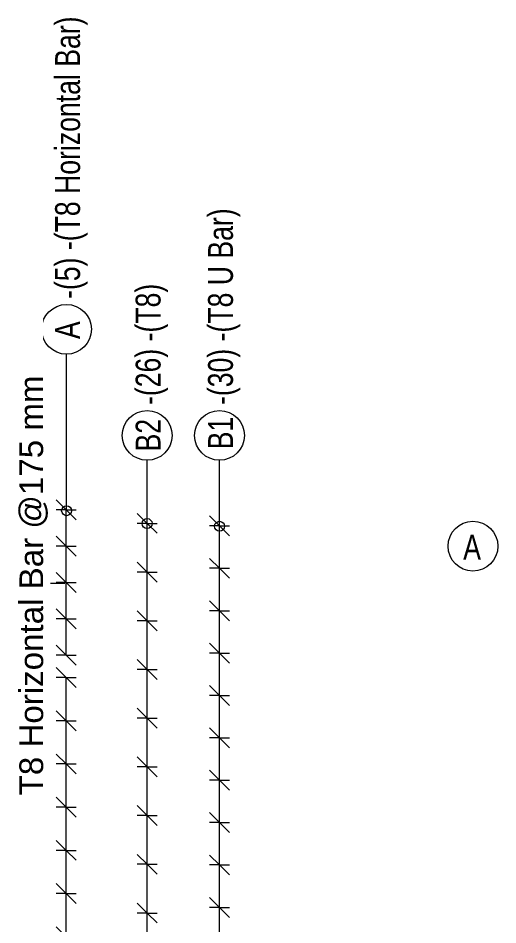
# Model space of a CAD drawing. Header units: millimetres. Extents: x 12491 to 23610, y -3081 to 6026.
# Drawn here: x 18143 to 20070, y 1986 to 5631 of the extents above; entities that cross this region are included whole.
import ezdxf

# ---------------------------------------------------------------- set-up
doc = ezdxf.new("R2010")
doc.units = ezdxf.units.MM
for name, color, linetype, lineweight in [('A-ANNO-DIMS', 211, 'Continuous', 9), ('A-ANNO-DIMS-40', 211, 'Continuous', 9), ('S-RBAR-IDEN', 171, 'Continuous', 9)]:
    doc.layers.add(name, color=color, linetype=linetype, lineweight=lineweight)
doc.styles.add('Arial_1', font='arial.ttf', dxfattribs={"height": 95.25})
doc.styles.add('Nirmala UI Semilight', font='NirmalaS.ttf', dxfattribs={"width": 0.8, "height": 100})
doc.dimstyles.new('Arrow_Filled_-_2_5_NI_UI', dxfattribs={"dimscale": 304.8, "dimtxt": 104.736395, "dimasz": 0.262467, "dimexe": 0.131234, "dimexo": 0.0625, "dimgap": 0.131234, "dimtad": 1, "dimdec": 4, "dimzin": 0, "dimdsep": 46, "dimtxsty": 'Nirmala UI Semilight', "dimblk1": 'OBLIQUE', "dimblk2": 'OBLIQUE', "dimsah": 1, "dimcen": 0.09, "dimazin": 0, "dimtfac": 1, "dimtdec": 4, "dimtix": 1, "dimtmove": 0, "dimatfit": 3, "dimfxl": 0.131234, "dimfxlon": 1, "dimtvp": 1, "dimtolj": 1, "dimtzin": 0, "dimarcsym": 2})
doc.dimstyles.new('Arrow_Filled_-_2_5_NI_UI_1', dxfattribs={"dimscale": 304.8, "dimtxt": 104.736395, "dimasz": 0.262467, "dimexe": 0.131234, "dimexo": 0.0625, "dimgap": 0.131234, "dimtad": 1, "dimdec": 4, "dimzin": 0, "dimdsep": 46, "dimtxsty": 'Arial_1', "dimblk1": 'OBLIQUE', "dimblk2": 'OBLIQUE', "dimsah": 1, "dimcen": 0.09, "dimazin": 0, "dimtfac": 1, "dimtdec": 4, "dimtix": 1, "dimtmove": 0, "dimatfit": 3, "dimfxl": 0.131234, "dimfxlon": 1, "dimtvp": 1, "dimtolj": 1, "dimtzin": 0, "dimarcsym": 2})

# ---------------------------------------------------------------- blocks, each defined once
blk = doc.blocks.new('M_Rebar Tag_rfa MARK - DOT 1 MM-794228-Elevation Front 1')
at = {"layer": 'S-RBAR-IDEN'}
blk.add_circle((18335.3, -2981), 100, dxfattribs=at)
blk = doc.blocks.new('DIMBLOCK98-Elevation Front 1')
at = {"layer": 'A-ANNO-DIMS-40'}
for p, q in [((18660.9, 2033.6), (18620.9, 2073.6)), ((18660.9, 2033.6), (18620.9, 2033.6)), ((18660.9, 1837.8), (18660.9, 2033.6)), ((18660.9, 2033.6), (18700.9, 1993.6)), ((18660.9, 2033.6), (18700.9, 2033.6)), ((18660.9, 1837.8), (18620.9, 1877.8)), ((18660.9, 1837.8), (18620.9, 1837.8)), ((18660.9, 1837.8), (18700.9, 1797.8)), ((18660.9, 1837.8), (18700.9, 1837.8))]:
    blk.add_line(p, q, dxfattribs=at)
blk = doc.blocks.new('_Oblique')
at = {"color": 0, "linetype": 'ByBlock', "lineweight": -2}
blk.add_line((-0.5, -0.5), (0.5, 0.5), dxfattribs=at)
blk = doc.blocks.new('DIMBLOCK99-Elevation Front 1')
at = {"layer": 'A-ANNO-DIMS-40'}
for p, q in [((18660.9, 2229.4), (18620.9, 2269.4)), ((18660.9, 2229.4), (18620.9, 2229.4)), ((18660.9, 2033.6), (18660.9, 2229.4)), ((18660.9, 2229.4), (18700.9, 2189.4)), ((18660.9, 2229.4), (18700.9, 2229.4)), ((18660.9, 2033.6), (18620.9, 2073.6)), ((18660.9, 2033.6), (18620.9, 2033.6)), ((18660.9, 2033.6), (18700.9, 1993.6)), ((18660.9, 2033.6), (18700.9, 2033.6))]:
    blk.add_line(p, q, dxfattribs=at)
blk = doc.blocks.new('DIMBLOCK100-Elevation Front 1')
at = {"layer": 'A-ANNO-DIMS-40'}
for p, q in [((18660.9, 2425.2), (18620.9, 2465.2)), ((18660.9, 2425.2), (18620.9, 2425.2)), ((18660.9, 2229.4), (18660.9, 2425.2)), ((18660.9, 2425.2), (18700.9, 2385.2)), ((18660.9, 2425.2), (18700.9, 2425.2)), ((18660.9, 2229.4), (18620.9, 2269.4)), ((18660.9, 2229.4), (18620.9, 2229.4)), ((18660.9, 2229.4), (18700.9, 2189.4)), ((18660.9, 2229.4), (18700.9, 2229.4))]:
    blk.add_line(p, q, dxfattribs=at)
blk = doc.blocks.new('DIMBLOCK101-Elevation Front 1')
at = {"layer": 'A-ANNO-DIMS-40'}
for p, q in [((18660.9, 2621), (18620.9, 2661)), ((18660.9, 2621), (18620.9, 2621)), ((18660.9, 2425.2), (18660.9, 2621)), ((18660.9, 2621), (18700.9, 2581)), ((18660.9, 2621), (18700.9, 2621)), ((18660.9, 2425.2), (18620.9, 2465.2)), ((18660.9, 2425.2), (18620.9, 2425.2)), ((18660.9, 2425.2), (18700.9, 2385.2)), ((18660.9, 2425.2), (18700.9, 2425.2))]:
    blk.add_line(p, q, dxfattribs=at)
blk = doc.blocks.new('DIMBLOCK102-Elevation Front 1')
at = {"layer": 'A-ANNO-DIMS-40'}
for p, q in [((18660.9, 2816.8), (18620.9, 2856.8)), ((18660.9, 2816.8), (18620.9, 2816.8)), ((18660.9, 2621), (18660.9, 2816.8)), ((18660.9, 2816.8), (18700.9, 2776.8)), ((18660.9, 2816.8), (18700.9, 2816.8)), ((18660.9, 2621), (18620.9, 2661)), ((18660.9, 2621), (18620.9, 2621)), ((18660.9, 2621), (18700.9, 2581)), ((18660.9, 2621), (18700.9, 2621))]:
    blk.add_line(p, q, dxfattribs=at)
blk = doc.blocks.new('DIMBLOCK103-Elevation Front 1')
at = {"layer": 'A-ANNO-DIMS-40'}
for p, q in [((18660.9, 3012.6), (18620.9, 3052.6)), ((18660.9, 3012.6), (18620.9, 3012.6)), ((18660.9, 2816.8), (18660.9, 3012.6)), ((18660.9, 3012.6), (18700.9, 2972.6)), ((18660.9, 3012.6), (18700.9, 3012.6)), ((18660.9, 2816.8), (18620.9, 2856.8)), ((18660.9, 2816.8), (18620.9, 2816.8)), ((18660.9, 2816.8), (18700.9, 2776.8)), ((18660.9, 2816.8), (18700.9, 2816.8))]:
    blk.add_line(p, q, dxfattribs=at)
blk = doc.blocks.new('DIMBLOCK104-Elevation Front 1')
at = {"layer": 'A-ANNO-DIMS-40'}
for p, q in [((18660.9, 3208.4), (18620.9, 3248.4)), ((18660.9, 3208.4), (18620.9, 3208.4)), ((18660.9, 3012.6), (18660.9, 3208.4)), ((18660.9, 3208.4), (18700.9, 3168.4)), ((18660.9, 3208.4), (18700.9, 3208.4)), ((18660.9, 3012.6), (18620.9, 3052.6)), ((18660.9, 3012.6), (18620.9, 3012.6)), ((18660.9, 3012.6), (18700.9, 2972.6)), ((18660.9, 3012.6), (18700.9, 3012.6))]:
    blk.add_line(p, q, dxfattribs=at)
blk = doc.blocks.new('DIMBLOCK105-Elevation Front 1')
at = {"layer": 'A-ANNO-DIMS-40'}
for p, q in [((18660.9, 3404.2), (18620.9, 3444.2)), ((18660.9, 3404.2), (18620.9, 3404.2)), ((18660.9, 3208.4), (18660.9, 3404.2)), ((18660.9, 3404.2), (18700.9, 3364.2)), ((18660.9, 3404.2), (18700.9, 3404.2)), ((18660.9, 3208.4), (18620.9, 3248.4)), ((18660.9, 3208.4), (18620.9, 3208.4)), ((18660.9, 3208.4), (18700.9, 3168.4)), ((18660.9, 3208.4), (18700.9, 3208.4))]:
    blk.add_line(p, q, dxfattribs=at)
blk = doc.blocks.new('DIMBLOCK106-Elevation Front 1')
at = {"layer": 'A-ANNO-DIMS-40'}
for p, q in [((18660.9, 3600), (18620.9, 3640)), ((18660.9, 3600), (18620.9, 3600)), ((18660.9, 3404.2), (18660.9, 3600)), ((18660.9, 3600), (18700.9, 3560)), ((18660.9, 3600), (18700.9, 3600)), ((18660.9, 3404.2), (18620.9, 3444.2)), ((18660.9, 3404.2), (18620.9, 3404.2)), ((18660.9, 3404.2), (18700.9, 3364.2)), ((18660.9, 3404.2), (18700.9, 3404.2))]:
    blk.add_line(p, q, dxfattribs=at)
blk = doc.blocks.new('DIMBLOCK107-Elevation Front 1')
at = {"layer": 'A-ANNO-DIMS-40'}
for p, q in [((18660.9, 3600), (18620.9, 3640)), ((18660.9, 3600), (18620.9, 3600)), ((18660.9, -1295), (18660.9, 3600)), ((18660.9, 3404.2), (18660.9, 3600)), ((18660.9, 3600), (18700.9, 3560)), ((18660.9, 3600), (18700.9, 3600)), ((18660.9, 3404.2), (18620.9, 3444.2)), ((18660.9, 3404.2), (18620.9, 3404.2)), ((18660.9, 3208.4), (18660.9, 3404.2)), ((18660.9, 3404.2), (18700.9, 3364.2)), ((18660.9, 3404.2), (18700.9, 3404.2)), ((18660.9, 3208.4), (18620.9, 3248.4)), ((18660.9, 3208.4), (18620.9, 3208.4)), ((18660.9, 3012.6), (18660.9, 3208.4)), ((18660.9, 3208.4), (18700.9, 3168.4)), ((18660.9, 3208.4), (18700.9, 3208.4)), ((18660.9, 3012.6), (18620.9, 3052.6)), ((18660.9, 3012.6), (18620.9, 3012.6)), ((18660.9, 2816.8), (18660.9, 3012.6)), ((18660.9, 3012.6), (18700.9, 2972.6)), ((18660.9, 3012.6), (18700.9, 3012.6)), ((18660.9, 2816.8), (18620.9, 2856.8)), ((18660.9, 2816.8), (18620.9, 2816.8)), ((18660.9, 2621), (18660.9, 2816.8)), ((18660.9, 2816.8), (18700.9, 2776.8)), ((18660.9, 2816.8), (18700.9, 2816.8)), ((18660.9, 2621), (18620.9, 2661)), ((18660.9, 2621), (18620.9, 2621)), ((18660.9, 2425.2), (18660.9, 2621)), ((18660.9, 2621), (18700.9, 2581)), ((18660.9, 2621), (18700.9, 2621)), ((18660.9, 2425.2), (18620.9, 2465.2)), ((18660.9, 2425.2), (18620.9, 2425.2)), ((18660.9, 2229.4), (18660.9, 2425.2)), ((18660.9, 2425.2), (18700.9, 2385.2)), ((18660.9, 2425.2), (18700.9, 2425.2)), ((18660.9, 2229.4), (18620.9, 2269.4)), ((18660.9, 2229.4), (18620.9, 2229.4)), ((18660.9, 2033.6), (18660.9, 2229.4)), ((18660.9, 2229.4), (18700.9, 2189.4)), ((18660.9, 2229.4), (18700.9, 2229.4)), ((18660.9, 2033.6), (18620.9, 2073.6)), ((18660.9, 2033.6), (18620.9, 2033.6)), ((18660.9, 1837.8), (18660.9, 2033.6)), ((18660.9, 2033.6), (18700.9, 1993.6)), ((18660.9, 2033.6), (18700.9, 2033.6)), ((18660.9, 1837.8), (18620.9, 1877.8)), ((18660.9, 1837.8), (18620.9, 1837.8)), ((18660.9, 1642), (18660.9, 1837.8)), ((18660.9, 1837.8), (18700.9, 1797.8)), ((18660.9, 1837.8), (18700.9, 1837.8)), ((18660.9, 1642), (18620.9, 1682)), ((18660.9, 1642), (18620.9, 1642)), ((18660.9, 1446.2), (18660.9, 1642)), ((18660.9, 1642), (18700.9, 1602)), ((18660.9, 1642), (18700.9, 1642)), ((18660.9, 1446.2), (18620.9, 1486.2)), ((18660.9, 1446.2), (18620.9, 1446.2)), ((18660.9, 1250.4), (18660.9, 1446.2)), ((18660.9, 1446.2), (18700.9, 1406.2)), ((18660.9, 1446.2), (18700.9, 1446.2)), ((18660.9, 1250.4), (18620.9, 1290.4)), ((18660.9, 1250.4), (18620.9, 1250.4)), ((18660.9, 1054.6), (18660.9, 1250.4)), ((18660.9, 1250.4), (18700.9, 1210.4)), ((18660.9, 1250.4), (18700.9, 1250.4)), ((18660.9, 1054.6), (18620.9, 1094.6)), ((18660.9, 1054.6), (18620.9, 1054.6)), ((18660.9, 858.8), (18660.9, 1054.6)), ((18660.9, 1054.6), (18700.9, 1014.6)), ((18660.9, 1054.6), (18700.9, 1054.6)), ((18660.9, 858.8), (18620.9, 898.8)), ((18660.9, 858.8), (18620.9, 858.8)), ((18660.9, 663), (18660.9, 858.8)), ((18660.9, 858.8), (18700.9, 818.8)), ((18660.9, 858.8), (18700.9, 858.8)), ((18660.9, 663), (18620.9, 703)), ((18660.9, 663), (18620.9, 663)), ((18660.9, 467.2), (18660.9, 663)), ((18660.9, 663), (18700.9, 623)), ((18660.9, 663), (18700.9, 663)), ((18660.9, 467.2), (18620.9, 507.2)), ((18660.9, 467.2), (18620.9, 467.2)), ((18660.9, 271.4), (18660.9, 467.2)), ((18660.9, 467.2), (18700.9, 427.2)), ((18660.9, 467.2), (18700.9, 467.2)), ((18660.9, 271.4), (18620.9, 311.4)), ((18660.9, 271.4), (18620.9, 271.4)), ((18660.9, 75.6), (18660.9, 271.4)), ((18660.9, 271.4), (18700.9, 231.4)), ((18660.9, 271.4), (18700.9, 271.4)), ((18660.9, 75.6), (18620.9, 115.6)), ((18660.9, 75.6), (18620.9, 75.6)), ((18660.9, -120.2), (18660.9, 75.6)), ((18660.9, 75.6), (18700.9, 35.6)), ((18660.9, 75.6), (18700.9, 75.6)), ((18660.9, -120.2), (18620.9, -80.2)), ((18660.9, -120.2), (18620.9, -120.2)), ((18660.9, -316), (18660.9, -120.2)), ((18660.9, -120.2), (18700.9, -160.2)), ((18660.9, -120.2), (18700.9, -120.2)), ((18660.9, -316), (18620.9, -276)), ((18660.9, -316), (18620.9, -316)), ((18660.9, -511.8), (18660.9, -316)), ((18660.9, -316), (18700.9, -356)), ((18660.9, -316), (18700.9, -316)), ((18660.9, -511.8), (18620.9, -471.8)), ((18660.9, -511.8), (18620.9, -511.8)), ((18660.9, -707.6), (18660.9, -511.8)), ((18660.9, -511.8), (18700.9, -551.8)), ((18660.9, -511.8), (18700.9, -511.8)), ((18660.9, -707.6), (18620.9, -667.6)), ((18660.9, -707.6), (18620.9, -707.6)), ((18660.9, -903.4), (18660.9, -707.6)), ((18660.9, -707.6), (18700.9, -747.6)), ((18660.9, -707.6), (18700.9, -707.6)), ((18660.9, -903.4), (18620.9, -863.4)), ((18660.9, -903.4), (18620.9, -903.4)), ((18660.9, -1099.2), (18660.9, -903.4)), ((18660.9, -903.4), (18700.9, -943.4)), ((18660.9, -903.4), (18700.9, -903.4)), ((18660.9, -1099.2), (18620.9, -1059.2)), ((18660.9, -1099.2), (18620.9, -1099.2)), ((18660.9, -1295), (18660.9, -1099.2)), ((18660.9, -1099.2), (18700.9, -1139.2)), ((18660.9, -1099.2), (18700.9, -1099.2)), ((18660.9, -1295), (18620.9, -1255)), ((18660.9, -1295), (18620.9, -1295)), ((18660.9, -1295), (18700.9, -1335)), ((18660.9, -1295), (18700.9, -1295))]:
    blk.add_line(p, q, dxfattribs=at)
blk = doc.blocks.new('_None')
blk = doc.blocks.new('DIMBLOCK127-Elevation Front 1')
at = {"layer": 'A-ANNO-DIMS-40'}
for p, q in [((18951.8, 2056.2), (18911.8, 2096.2)), ((18951.8, 2056.2), (18911.8, 2056.2)), ((18951.8, 1885.8), (18951.8, 2056.2)), ((18951.8, 2056.2), (18991.8, 2016.2)), ((18951.8, 2056.2), (18991.8, 2056.2)), ((18951.8, 1885.8), (18911.8, 1925.8)), ((18951.8, 1885.8), (18911.8, 1885.8)), ((18951.8, 1885.8), (18991.8, 1845.8)), ((18951.8, 1885.8), (18991.8, 1885.8))]:
    blk.add_line(p, q, dxfattribs=at)
blk = doc.blocks.new('DIMBLOCK128-Elevation Front 1')
at = {"layer": 'A-ANNO-DIMS-40'}
for p, q in [((18951.8, 2226.6), (18911.8, 2266.6)), ((18951.8, 2226.6), (18911.8, 2226.6)), ((18951.8, 2056.2), (18951.8, 2226.6)), ((18951.8, 2226.6), (18991.8, 2186.6)), ((18951.8, 2226.6), (18991.8, 2226.6)), ((18951.8, 2056.2), (18911.8, 2096.2)), ((18951.8, 2056.2), (18911.8, 2056.2)), ((18951.8, 2056.2), (18991.8, 2016.2)), ((18951.8, 2056.2), (18991.8, 2056.2))]:
    blk.add_line(p, q, dxfattribs=at)
blk = doc.blocks.new('DIMBLOCK129-Elevation Front 1')
at = {"layer": 'A-ANNO-DIMS-40'}
for p, q in [((18951.8, 2397), (18911.8, 2437)), ((18951.8, 2397), (18911.8, 2397)), ((18951.8, 2226.6), (18951.8, 2397)), ((18951.8, 2397), (18991.8, 2357)), ((18951.8, 2397), (18991.8, 2397)), ((18951.8, 2226.6), (18911.8, 2266.6)), ((18951.8, 2226.6), (18911.8, 2226.6)), ((18951.8, 2226.6), (18991.8, 2186.6)), ((18951.8, 2226.6), (18991.8, 2226.6))]:
    blk.add_line(p, q, dxfattribs=at)
blk = doc.blocks.new('DIMBLOCK130-Elevation Front 1')
at = {"layer": 'A-ANNO-DIMS-40'}
for p, q in [((18951.8, 2567.3), (18911.8, 2607.3)), ((18951.8, 2567.3), (18911.8, 2567.3)), ((18951.8, 2397), (18951.8, 2567.3)), ((18951.8, 2567.3), (18991.8, 2527.3)), ((18951.8, 2567.3), (18991.8, 2567.3)), ((18951.8, 2397), (18911.8, 2437)), ((18951.8, 2397), (18911.8, 2397)), ((18951.8, 2397), (18991.8, 2357)), ((18951.8, 2397), (18991.8, 2397))]:
    blk.add_line(p, q, dxfattribs=at)
blk = doc.blocks.new('DIMBLOCK131-Elevation Front 1')
at = {"layer": 'A-ANNO-DIMS-40'}
for p, q in [((18951.8, 2737.7), (18911.8, 2777.7)), ((18951.8, 2737.7), (18911.8, 2737.7)), ((18951.8, 2567.3), (18951.8, 2737.7)), ((18951.8, 2737.7), (18991.8, 2697.7)), ((18951.8, 2737.7), (18991.8, 2737.7)), ((18951.8, 2567.3), (18911.8, 2607.3)), ((18951.8, 2567.3), (18911.8, 2567.3)), ((18951.8, 2567.3), (18991.8, 2527.3)), ((18951.8, 2567.3), (18991.8, 2567.3))]:
    blk.add_line(p, q, dxfattribs=at)
blk = doc.blocks.new('DIMBLOCK132-Elevation Front 1')
at = {"layer": 'A-ANNO-DIMS-40'}
for p, q in [((18951.8, 2908.1), (18911.8, 2948.1)), ((18951.8, 2908.1), (18911.8, 2908.1)), ((18951.8, 2737.7), (18951.8, 2908.1)), ((18951.8, 2908.1), (18991.8, 2868.1)), ((18951.8, 2908.1), (18991.8, 2908.1)), ((18951.8, 2737.7), (18911.8, 2777.7)), ((18951.8, 2737.7), (18911.8, 2737.7)), ((18951.8, 2737.7), (18991.8, 2697.7)), ((18951.8, 2737.7), (18991.8, 2737.7))]:
    blk.add_line(p, q, dxfattribs=at)
blk = doc.blocks.new('DIMBLOCK133-Elevation Front 1')
at = {"layer": 'A-ANNO-DIMS-40'}
for p, q in [((18951.8, 3078.4), (18911.8, 3118.4)), ((18951.8, 3078.4), (18911.8, 3078.4)), ((18951.8, 2908.1), (18951.8, 3078.4)), ((18951.8, 3078.4), (18991.8, 3038.4)), ((18951.8, 3078.4), (18991.8, 3078.4)), ((18951.8, 2908.1), (18911.8, 2948.1)), ((18951.8, 2908.1), (18911.8, 2908.1)), ((18951.8, 2908.1), (18991.8, 2868.1)), ((18951.8, 2908.1), (18991.8, 2908.1))]:
    blk.add_line(p, q, dxfattribs=at)
blk = doc.blocks.new('DIMBLOCK134-Elevation Front 1')
at = {"layer": 'A-ANNO-DIMS-40'}
for p, q in [((18951.8, 3248.8), (18911.8, 3288.8)), ((18951.8, 3248.8), (18911.8, 3248.8)), ((18951.8, 3078.4), (18951.8, 3248.8)), ((18951.8, 3248.8), (18991.8, 3208.8)), ((18951.8, 3248.8), (18991.8, 3248.8)), ((18951.8, 3078.4), (18911.8, 3118.4)), ((18951.8, 3078.4), (18911.8, 3078.4)), ((18951.8, 3078.4), (18991.8, 3038.4)), ((18951.8, 3078.4), (18991.8, 3078.4))]:
    blk.add_line(p, q, dxfattribs=at)
blk = doc.blocks.new('DIMBLOCK135-Elevation Front 1')
at = {"layer": 'A-ANNO-DIMS-40'}
for p, q in [((18951.8, 3419.2), (18911.8, 3459.2)), ((18951.8, 3419.2), (18911.8, 3419.2)), ((18951.8, 3248.8), (18951.8, 3419.2)), ((18951.8, 3419.2), (18991.8, 3379.2)), ((18951.8, 3419.2), (18991.8, 3419.2)), ((18951.8, 3248.8), (18911.8, 3288.8)), ((18951.8, 3248.8), (18911.8, 3248.8)), ((18951.8, 3248.8), (18991.8, 3208.8)), ((18951.8, 3248.8), (18991.8, 3248.8))]:
    blk.add_line(p, q, dxfattribs=at)
blk = doc.blocks.new('DIMBLOCK136-Elevation Front 1')
at = {"layer": 'A-ANNO-DIMS-40'}
for p, q in [((18951.8, 3589.6), (18911.8, 3629.6)), ((18951.8, 3589.6), (18911.8, 3589.6)), ((18951.8, 3419.2), (18951.8, 3589.6)), ((18951.8, 3589.6), (18991.8, 3549.6)), ((18951.8, 3589.6), (18991.8, 3589.6)), ((18951.8, 3419.2), (18911.8, 3459.2)), ((18951.8, 3419.2), (18911.8, 3419.2)), ((18951.8, 3419.2), (18991.8, 3379.2)), ((18951.8, 3419.2), (18991.8, 3419.2))]:
    blk.add_line(p, q, dxfattribs=at)
blk = doc.blocks.new('DIMBLOCK137-Elevation Front 1')
at = {"layer": 'A-ANNO-DIMS-40'}
for p, q in [((18951.8, 3589.6), (18911.8, 3629.6)), ((18951.8, 3589.6), (18911.8, 3589.6)), ((18951.8, -1351.2), (18951.8, 3589.6)), ((18951.8, 3419.2), (18951.8, 3589.6)), ((18951.8, 3589.6), (18991.8, 3549.6)), ((18951.8, 3589.6), (18991.8, 3589.6)), ((18951.8, 3419.2), (18911.8, 3459.2)), ((18951.8, 3419.2), (18911.8, 3419.2)), ((18951.8, 3248.8), (18951.8, 3419.2)), ((18951.8, 3419.2), (18991.8, 3379.2)), ((18951.8, 3419.2), (18991.8, 3419.2)), ((18951.8, 3248.8), (18911.8, 3288.8)), ((18951.8, 3248.8), (18911.8, 3248.8)), ((18951.8, 3078.4), (18951.8, 3248.8)), ((18951.8, 3248.8), (18991.8, 3208.8)), ((18951.8, 3248.8), (18991.8, 3248.8)), ((18951.8, 3078.4), (18911.8, 3118.4)), ((18951.8, 3078.4), (18911.8, 3078.4)), ((18951.8, 2908.1), (18951.8, 3078.4)), ((18951.8, 3078.4), (18991.8, 3038.4)), ((18951.8, 3078.4), (18991.8, 3078.4)), ((18951.8, 2908.1), (18911.8, 2948.1)), ((18951.8, 2908.1), (18911.8, 2908.1)), ((18951.8, 2737.7), (18951.8, 2908.1)), ((18951.8, 2908.1), (18991.8, 2868.1)), ((18951.8, 2908.1), (18991.8, 2908.1)), ((18951.8, 2737.7), (18911.8, 2777.7)), ((18951.8, 2737.7), (18911.8, 2737.7)), ((18951.8, 2567.3), (18951.8, 2737.7)), ((18951.8, 2737.7), (18991.8, 2697.7)), ((18951.8, 2737.7), (18991.8, 2737.7)), ((18951.8, 2567.3), (18911.8, 2607.3)), ((18951.8, 2567.3), (18911.8, 2567.3)), ((18951.8, 2397), (18951.8, 2567.3)), ((18951.8, 2567.3), (18991.8, 2527.3)), ((18951.8, 2567.3), (18991.8, 2567.3)), ((18951.8, 2397), (18911.8, 2437)), ((18951.8, 2397), (18911.8, 2397)), ((18951.8, 2226.6), (18951.8, 2397)), ((18951.8, 2397), (18991.8, 2357)), ((18951.8, 2397), (18991.8, 2397)), ((18951.8, 2226.6), (18911.8, 2266.6)), ((18951.8, 2226.6), (18911.8, 2226.6)), ((18951.8, 2056.2), (18951.8, 2226.6)), ((18951.8, 2226.6), (18991.8, 2186.6)), ((18951.8, 2226.6), (18991.8, 2226.6)), ((18951.8, 2056.2), (18911.8, 2096.2)), ((18951.8, 2056.2), (18911.8, 2056.2)), ((18951.8, 1885.8), (18951.8, 2056.2)), ((18951.8, 2056.2), (18991.8, 2016.2)), ((18951.8, 2056.2), (18991.8, 2056.2)), ((18951.8, 1885.8), (18911.8, 1925.8)), ((18951.8, 1885.8), (18911.8, 1885.8)), ((18951.8, 1715.5), (18951.8, 1885.8)), ((18951.8, 1885.8), (18991.8, 1845.8)), ((18951.8, 1885.8), (18991.8, 1885.8)), ((18951.8, 1715.5), (18911.8, 1755.5)), ((18951.8, 1715.5), (18911.8, 1715.5)), ((18951.8, 1545.1), (18951.8, 1715.5)), ((18951.8, 1715.5), (18991.8, 1675.5)), ((18951.8, 1715.5), (18991.8, 1715.5)), ((18951.8, 1545.1), (18911.8, 1585.1)), ((18951.8, 1545.1), (18911.8, 1545.1)), ((18951.8, 1374.7), (18951.8, 1545.1)), ((18951.8, 1545.1), (18991.8, 1505.1)), ((18951.8, 1545.1), (18991.8, 1545.1)), ((18951.8, 1374.7), (18911.8, 1414.7)), ((18951.8, 1374.7), (18911.8, 1374.7)), ((18951.8, 1204.4), (18951.8, 1374.7)), ((18951.8, 1374.7), (18991.8, 1334.7)), ((18951.8, 1374.7), (18991.8, 1374.7)), ((18951.8, 1204.4), (18911.8, 1244.4)), ((18951.8, 1204.4), (18911.8, 1204.4)), ((18951.8, 1034), (18951.8, 1204.4)), ((18951.8, 1204.4), (18991.8, 1164.4)), ((18951.8, 1204.4), (18991.8, 1204.4)), ((18951.8, 1034), (18911.8, 1074)), ((18951.8, 1034), (18911.8, 1034)), ((18951.8, 863.6), (18951.8, 1034)), ((18951.8, 1034), (18991.8, 994)), ((18951.8, 1034), (18991.8, 1034)), ((18951.8, 863.6), (18911.8, 903.6)), ((18951.8, 863.6), (18911.8, 863.6)), ((18951.8, 693.2), (18951.8, 863.6)), ((18951.8, 863.6), (18991.8, 823.6)), ((18951.8, 863.6), (18991.8, 863.6)), ((18951.8, 693.2), (18911.8, 733.2)), ((18951.8, 693.2), (18911.8, 693.2)), ((18951.8, 522.9), (18951.8, 693.2)), ((18951.8, 693.2), (18991.8, 653.2)), ((18951.8, 693.2), (18991.8, 693.2)), ((18951.8, 522.9), (18911.8, 562.9)), ((18951.8, 522.9), (18911.8, 522.9)), ((18951.8, 352.5), (18951.8, 522.9)), ((18951.8, 522.9), (18991.8, 482.9)), ((18951.8, 522.9), (18991.8, 522.9)), ((18951.8, 352.5), (18911.8, 392.5)), ((18951.8, 352.5), (18911.8, 352.5)), ((18951.8, 182.1), (18951.8, 352.5)), ((18951.8, 352.5), (18991.8, 312.5)), ((18951.8, 352.5), (18991.8, 352.5)), ((18951.8, 182.1), (18911.8, 222.1)), ((18951.8, 182.1), (18911.8, 182.1)), ((18951.8, 11.8), (18951.8, 182.1)), ((18951.8, 182.1), (18991.8, 142.1)), ((18951.8, 182.1), (18991.8, 182.1)), ((18951.8, 11.8), (18911.8, 51.8)), ((18951.8, 11.8), (18911.8, 11.8)), ((18951.8, -158.6), (18951.8, 11.8)), ((18951.8, 11.8), (18991.8, -28.2)), ((18951.8, 11.8), (18991.8, 11.8)), ((18951.8, -158.6), (18911.8, -118.6)), ((18951.8, -158.6), (18911.8, -158.6)), ((18951.8, -329), (18951.8, -158.6)), ((18951.8, -158.6), (18991.8, -198.6)), ((18951.8, -158.6), (18991.8, -158.6)), ((18951.8, -329), (18911.8, -289)), ((18951.8, -329), (18911.8, -329)), ((18951.8, -499.4), (18951.8, -329)), ((18951.8, -329), (18991.8, -369)), ((18951.8, -329), (18991.8, -329)), ((18951.8, -499.4), (18911.8, -459.4)), ((18951.8, -499.4), (18911.8, -499.4)), ((18951.8, -669.7), (18951.8, -499.4)), ((18951.8, -499.4), (18991.8, -539.4)), ((18951.8, -499.4), (18991.8, -499.4)), ((18951.8, -669.7), (18911.8, -629.7)), ((18951.8, -669.7), (18911.8, -669.7)), ((18951.8, -840.1), (18951.8, -669.7)), ((18951.8, -669.7), (18991.8, -709.7)), ((18951.8, -669.7), (18991.8, -669.7)), ((18951.8, -840.1), (18911.8, -800.1)), ((18951.8, -840.1), (18911.8, -840.1)), ((18951.8, -1010.5), (18951.8, -840.1)), ((18951.8, -840.1), (18991.8, -880.1)), ((18951.8, -840.1), (18991.8, -840.1)), ((18951.8, -1010.5), (18911.8, -970.5)), ((18951.8, -1010.5), (18911.8, -1010.5)), ((18951.8, -1180.8), (18951.8, -1010.5)), ((18951.8, -1010.5), (18991.8, -1050.5)), ((18951.8, -1010.5), (18991.8, -1010.5)), ((18951.8, -1180.8), (18911.8, -1140.8)), ((18951.8, -1180.8), (18911.8, -1180.8)), ((18951.8, -1351.2), (18951.8, -1180.8)), ((18951.8, -1180.8), (18991.8, -1220.8)), ((18951.8, -1180.8), (18991.8, -1180.8)), ((18951.8, -1351.2), (18911.8, -1311.2)), ((18951.8, -1351.2), (18911.8, -1351.2)), ((18951.8, -1351.2), (18991.8, -1391.2)), ((18951.8, -1351.2), (18991.8, -1351.2))]:
    blk.add_line(p, q, dxfattribs=at)
blk = doc.blocks.new('DIMBLOCK187-Elevation Front 1')
at = {"layer": 'A-ANNO-DIMS-40'}
for p, q in [((18336.3, 2111.9), (18296.3, 2151.9)), ((18336.3, 2111.9), (18296.3, 2111.9)), ((18336.3, 1938.2), (18336.3, 2111.9)), ((18336.3, 2111.9), (18376.3, 2071.9)), ((18336.3, 2111.9), (18376.3, 2111.9)), ((18336.3, 1938.2), (18296.3, 1978.2)), ((18336.3, 1938.2), (18296.3, 1938.2)), ((18336.3, 1938.2), (18376.3, 1898.2)), ((18336.3, 1938.2), (18376.3, 1938.2))]:
    blk.add_line(p, q, dxfattribs=at)
blk = doc.blocks.new('DIMBLOCK188-Elevation Front 1')
at = {"layer": 'A-ANNO-DIMS-40'}
for p, q in [((18336.3, 2285.5), (18296.3, 2325.5)), ((18336.3, 2285.5), (18296.3, 2285.5)), ((18336.3, 2111.9), (18336.3, 2285.5)), ((18336.3, 2285.5), (18376.3, 2245.5)), ((18336.3, 2285.5), (18376.3, 2285.5)), ((18336.3, 2111.9), (18296.3, 2151.9)), ((18336.3, 2111.9), (18296.3, 2111.9)), ((18336.3, 2111.9), (18376.3, 2071.9)), ((18336.3, 2111.9), (18376.3, 2111.9))]:
    blk.add_line(p, q, dxfattribs=at)
blk = doc.blocks.new('DIMBLOCK189-Elevation Front 1')
at = {"layer": 'A-ANNO-DIMS-40'}
for p, q in [((18336.3, 2459.2), (18296.3, 2499.2)), ((18336.3, 2459.2), (18296.3, 2459.2)), ((18336.3, 2285.5), (18336.3, 2459.2)), ((18336.3, 2459.2), (18376.3, 2419.2)), ((18336.3, 2459.2), (18376.3, 2459.2)), ((18336.3, 2285.5), (18296.3, 2325.5)), ((18336.3, 2285.5), (18296.3, 2285.5)), ((18336.3, 2285.5), (18376.3, 2245.5)), ((18336.3, 2285.5), (18376.3, 2285.5))]:
    blk.add_line(p, q, dxfattribs=at)
blk = doc.blocks.new('DIMBLOCK190-Elevation Front 1')
at = {"layer": 'A-ANNO-DIMS-40'}
for p, q in [((18336.3, 2632.8), (18296.3, 2672.8)), ((18336.3, 2632.8), (18296.3, 2632.8)), ((18336.3, 2459.2), (18336.3, 2632.8)), ((18336.3, 2632.8), (18376.3, 2592.8)), ((18336.3, 2632.8), (18376.3, 2632.8)), ((18336.3, 2459.2), (18296.3, 2499.2)), ((18336.3, 2459.2), (18296.3, 2459.2)), ((18336.3, 2459.2), (18376.3, 2419.2)), ((18336.3, 2459.2), (18376.3, 2459.2))]:
    blk.add_line(p, q, dxfattribs=at)
blk = doc.blocks.new('DIMBLOCK191-Elevation Front 1')
at = {"layer": 'A-ANNO-DIMS-40'}
for p, q in [((18336.3, 2806.5), (18296.3, 2846.5)), ((18336.3, 2806.5), (18296.3, 2806.5)), ((18336.3, 2632.8), (18336.3, 2806.5)), ((18336.3, 2806.5), (18376.3, 2766.5)), ((18336.3, 2806.5), (18376.3, 2806.5)), ((18336.3, 2632.8), (18296.3, 2672.8)), ((18336.3, 2632.8), (18296.3, 2632.8)), ((18336.3, 2632.8), (18376.3, 2592.8)), ((18336.3, 2632.8), (18376.3, 2632.8))]:
    blk.add_line(p, q, dxfattribs=at)
blk = doc.blocks.new('DIMBLOCK192-Elevation Front 1')
at = {"layer": 'A-ANNO-DIMS-40'}
for p, q in [((18336.3, 2980.1), (18296.3, 3020.1)), ((18336.3, 2980.1), (18296.3, 2980.1)), ((18336.3, 2806.5), (18336.3, 2980.1)), ((18336.3, 2980.1), (18376.3, 2940.1)), ((18336.3, 2980.1), (18376.3, 2980.1)), ((18336.3, 2806.5), (18296.3, 2846.5)), ((18336.3, 2806.5), (18296.3, 2806.5)), ((18336.3, 2806.5), (18376.3, 2766.5)), ((18336.3, 2806.5), (18376.3, 2806.5))]:
    blk.add_line(p, q, dxfattribs=at)
blk = doc.blocks.new('DIMBLOCK193-Elevation Front 1')
at = {"layer": 'A-ANNO-DIMS-40'}
for p, q in [((18336.3, 2980.1), (18296.3, 3020.1)), ((18336.3, 2980.1), (18296.3, 2980.1)), ((18336.3, -1361), (18336.3, 2980.1)), ((18336.3, 2806.5), (18336.3, 2980.1)), ((18336.3, 2980.1), (18376.3, 2940.1)), ((18336.3, 2980.1), (18376.3, 2980.1)), ((18336.3, 2806.5), (18296.3, 2846.5)), ((18336.3, 2806.5), (18296.3, 2806.5)), ((18336.3, 2632.8), (18336.3, 2806.5)), ((18336.3, 2806.5), (18376.3, 2766.5)), ((18336.3, 2806.5), (18376.3, 2806.5)), ((18336.3, 2632.8), (18296.3, 2672.8)), ((18336.3, 2632.8), (18296.3, 2632.8)), ((18336.3, 2459.2), (18336.3, 2632.8)), ((18336.3, 2632.8), (18376.3, 2592.8)), ((18336.3, 2632.8), (18376.3, 2632.8)), ((18336.3, 2459.2), (18296.3, 2499.2)), ((18336.3, 2459.2), (18296.3, 2459.2)), ((18336.3, 2285.5), (18336.3, 2459.2)), ((18336.3, 2459.2), (18376.3, 2419.2)), ((18336.3, 2459.2), (18376.3, 2459.2)), ((18336.3, 2285.5), (18296.3, 2325.5)), ((18336.3, 2285.5), (18296.3, 2285.5)), ((18336.3, 2111.9), (18336.3, 2285.5)), ((18336.3, 2285.5), (18376.3, 2245.5)), ((18336.3, 2285.5), (18376.3, 2285.5)), ((18336.3, 2111.9), (18296.3, 2151.9)), ((18336.3, 2111.9), (18296.3, 2111.9)), ((18336.3, 1938.2), (18336.3, 2111.9)), ((18336.3, 2111.9), (18376.3, 2071.9)), ((18336.3, 2111.9), (18376.3, 2111.9)), ((18336.3, 1938.2), (18296.3, 1978.2)), ((18336.3, 1938.2), (18296.3, 1938.2)), ((18336.3, 1764.6), (18336.3, 1938.2)), ((18336.3, 1938.2), (18376.3, 1898.2)), ((18336.3, 1938.2), (18376.3, 1938.2)), ((18336.3, 1764.6), (18296.3, 1804.6)), ((18336.3, 1764.6), (18296.3, 1764.6)), ((18336.3, 1591), (18336.3, 1764.6)), ((18336.3, 1764.6), (18376.3, 1724.6)), ((18336.3, 1764.6), (18376.3, 1764.6)), ((18336.3, 1591), (18296.3, 1631)), ((18336.3, 1591), (18296.3, 1591)), ((18336.3, 1417.3), (18336.3, 1591)), ((18336.3, 1591), (18376.3, 1551)), ((18336.3, 1591), (18376.3, 1591)), ((18336.3, 1417.3), (18296.3, 1457.3)), ((18336.3, 1417.3), (18296.3, 1417.3)), ((18336.3, 1243.7), (18336.3, 1417.3)), ((18336.3, 1417.3), (18376.3, 1377.3)), ((18336.3, 1417.3), (18376.3, 1417.3)), ((18336.3, 1243.7), (18296.3, 1283.7)), ((18336.3, 1243.7), (18296.3, 1243.7)), ((18336.3, 1070), (18336.3, 1243.7)), ((18336.3, 1243.7), (18376.3, 1203.7)), ((18336.3, 1243.7), (18376.3, 1243.7)), ((18336.3, 1070), (18296.3, 1110)), ((18336.3, 1070), (18296.3, 1070)), ((18336.3, 896.4), (18336.3, 1070)), ((18336.3, 1070), (18376.3, 1030)), ((18336.3, 1070), (18376.3, 1070)), ((18336.3, 896.4), (18296.3, 936.4)), ((18336.3, 896.4), (18296.3, 896.4)), ((18336.3, 722.7), (18336.3, 896.4)), ((18336.3, 896.4), (18376.3, 856.4)), ((18336.3, 896.4), (18376.3, 896.4)), ((18336.3, 722.7), (18296.3, 762.7)), ((18336.3, 722.7), (18296.3, 722.7)), ((18336.3, 549.1), (18336.3, 722.7)), ((18336.3, 722.7), (18376.3, 682.7)), ((18336.3, 722.7), (18376.3, 722.7)), ((18336.3, 549.1), (18296.3, 589.1)), ((18336.3, 549.1), (18296.3, 549.1)), ((18336.3, 375.4), (18336.3, 549.1)), ((18336.3, 549.1), (18376.3, 509.1)), ((18336.3, 549.1), (18376.3, 549.1)), ((18336.3, 375.4), (18296.3, 415.4)), ((18336.3, 375.4), (18296.3, 375.4)), ((18336.3, 201.8), (18336.3, 375.4)), ((18336.3, 375.4), (18376.3, 335.4)), ((18336.3, 375.4), (18376.3, 375.4)), ((18336.3, 201.8), (18296.3, 241.8)), ((18336.3, 201.8), (18296.3, 201.8)), ((18336.3, 28.2), (18336.3, 201.8)), ((18336.3, 201.8), (18376.3, 161.8)), ((18336.3, 201.8), (18376.3, 201.8)), ((18336.3, 28.2), (18296.3, 68.2)), ((18336.3, 28.2), (18296.3, 28.2)), ((18336.3, -145.5), (18336.3, 28.2)), ((18336.3, 28.2), (18376.3, -11.8)), ((18336.3, 28.2), (18376.3, 28.2)), ((18336.3, -145.5), (18296.3, -105.5)), ((18336.3, -145.5), (18296.3, -145.5)), ((18336.3, -319.1), (18336.3, -145.5)), ((18336.3, -145.5), (18376.3, -185.5)), ((18336.3, -145.5), (18376.3, -145.5)), ((18336.3, -319.1), (18296.3, -279.1)), ((18336.3, -319.1), (18296.3, -319.1)), ((18336.3, -492.8), (18336.3, -319.1)), ((18336.3, -319.1), (18376.3, -359.1)), ((18336.3, -319.1), (18376.3, -319.1)), ((18336.3, -492.8), (18296.3, -452.8)), ((18336.3, -492.8), (18296.3, -492.8)), ((18336.3, -666.4), (18336.3, -492.8)), ((18336.3, -492.8), (18376.3, -532.8)), ((18336.3, -492.8), (18376.3, -492.8)), ((18336.3, -666.4), (18296.3, -626.4)), ((18336.3, -666.4), (18296.3, -666.4)), ((18336.3, -840.1), (18336.3, -666.4)), ((18336.3, -666.4), (18376.3, -706.4)), ((18336.3, -666.4), (18376.3, -666.4)), ((18336.3, -840.1), (18296.3, -800.1)), ((18336.3, -840.1), (18296.3, -840.1)), ((18336.3, -1013.7), (18336.3, -840.1)), ((18336.3, -840.1), (18376.3, -880.1)), ((18336.3, -840.1), (18376.3, -840.1)), ((18336.3, -1013.7), (18296.3, -973.7)), ((18336.3, -1013.7), (18296.3, -1013.7)), ((18336.3, -1187.4), (18336.3, -1013.7)), ((18336.3, -1013.7), (18376.3, -1053.7)), ((18336.3, -1013.7), (18376.3, -1013.7)), ((18336.3, -1187.4), (18296.3, -1147.4)), ((18336.3, -1187.4), (18296.3, -1187.4)), ((18336.3, -1361), (18336.3, -1187.4)), ((18336.3, -1187.4), (18376.3, -1227.4)), ((18336.3, -1187.4), (18376.3, -1187.4)), ((18336.3, -1361), (18296.3, -1321)), ((18336.3, -1361), (18296.3, -1361)), ((18336.3, -1361), (18376.3, -1401)), ((18336.3, -1361), (18376.3, -1361))]:
    blk.add_line(p, q, dxfattribs=at)
blk = doc.blocks.new('DIMBLOCK194-Elevation Front 1')
at = {"layer": 'A-ANNO-DIMS-40'}
for p, q in [((18336.1, 3216), (18296.1, 3256)), ((18336.1, 3216), (18296.1, 3216)), ((18336.1, 3069.9), (18336.1, 3216)), ((18336.1, 3216), (18376.1, 3176)), ((18336.1, 3216), (18376.1, 3216)), ((18336.1, 3069.9), (18296.1, 3109.9)), ((18336.1, 3069.9), (18296.1, 3069.9)), ((18336.1, 3069.9), (18376.1, 3029.9)), ((18336.1, 3069.9), (18376.1, 3069.9))]:
    blk.add_line(p, q, dxfattribs=at)
blk = doc.blocks.new('DIMBLOCK195-Elevation Front 1')
at = {"layer": 'A-ANNO-DIMS-40'}
for p, q in [((18336.1, 3362.1), (18296.1, 3402.1)), ((18336.1, 3362.1), (18296.1, 3362.1)), ((18336.1, 3216), (18336.1, 3362.1)), ((18336.1, 3362.1), (18376.1, 3322.1)), ((18336.1, 3362.1), (18376.1, 3362.1)), ((18336.1, 3216), (18296.1, 3256)), ((18336.1, 3216), (18296.1, 3216)), ((18336.1, 3216), (18376.1, 3176)), ((18336.1, 3216), (18376.1, 3216))]:
    blk.add_line(p, q, dxfattribs=at)
blk = doc.blocks.new('DIMBLOCK196-Elevation Front 1')
at = {"layer": 'A-ANNO-DIMS-40'}
for p, q in [((18336.1, 3508.2), (18296.1, 3548.2)), ((18336.1, 3508.2), (18296.1, 3508.2)), ((18336.1, 3362.1), (18336.1, 3508.2)), ((18336.1, 3508.2), (18376.1, 3468.2)), ((18336.1, 3508.2), (18376.1, 3508.2)), ((18336.1, 3362.1), (18296.1, 3402.1)), ((18336.1, 3362.1), (18296.1, 3362.1)), ((18336.1, 3362.1), (18376.1, 3322.1)), ((18336.1, 3362.1), (18376.1, 3362.1))]:
    blk.add_line(p, q, dxfattribs=at)
blk = doc.blocks.new('DIMBLOCK197-Elevation Front 1')
at = {"layer": 'A-ANNO-DIMS-40'}
for p, q in [((18336.1, 3654.3), (18296.1, 3694.3)), ((18336.1, 3654.3), (18296.1, 3654.3)), ((18336.1, 3508.2), (18336.1, 3654.3)), ((18336.1, 3654.3), (18376.1, 3614.3)), ((18336.1, 3654.3), (18376.1, 3654.3)), ((18336.1, 3508.2), (18296.1, 3548.2)), ((18336.1, 3508.2), (18296.1, 3508.2)), ((18336.1, 3508.2), (18376.1, 3468.2)), ((18336.1, 3508.2), (18376.1, 3508.2))]:
    blk.add_line(p, q, dxfattribs=at)
blk = doc.blocks.new('DIMBLOCK198-Elevation Front 1')
at = {"layer": 'A-ANNO-DIMS-40'}
for p, q in [((18336.1, 3654.3), (18296.1, 3694.3)), ((18336.1, 3654.3), (18296.1, 3654.3)), ((18336.1, 3069.9), (18336.1, 3654.3)), ((18336.1, 3508.2), (18336.1, 3654.3)), ((18336.1, 3654.3), (18376.1, 3614.3)), ((18336.1, 3654.3), (18376.1, 3654.3)), ((18336.1, 3508.2), (18296.1, 3548.2)), ((18336.1, 3508.2), (18296.1, 3508.2)), ((18336.1, 3362.1), (18336.1, 3508.2)), ((18336.1, 3508.2), (18376.1, 3468.2)), ((18336.1, 3508.2), (18376.1, 3508.2)), ((18336.1, 3362.1), (18296.1, 3402.1)), ((18336.1, 3362.1), (18296.1, 3362.1)), ((18336.1, 3216), (18336.1, 3362.1)), ((18336.1, 3362.1), (18376.1, 3322.1)), ((18336.1, 3362.1), (18376.1, 3362.1)), ((18336.1, 3216), (18296.1, 3256)), ((18336.1, 3216), (18296.1, 3216)), ((18336.1, 3069.9), (18336.1, 3216)), ((18336.1, 3216), (18376.1, 3176)), ((18336.1, 3216), (18376.1, 3216)), ((18336.1, 3069.9), (18296.1, 3109.9)), ((18336.1, 3069.9), (18296.1, 3069.9)), ((18336.1, 3069.9), (18376.1, 3029.9)), ((18336.1, 3069.9), (18376.1, 3069.9))]:
    blk.add_line(p, q, dxfattribs=at)
blk = doc.blocks.new('M_Rebar Tag_rfa MARK - ARROW-794226-Elevation Right 1')
at = {"layer": 'S-RBAR-IDEN'}
blk.add_circle((11432, 3508.2), 100, dxfattribs=at)

msp = doc.modelspace()

# ---------------------------------------------------------------- linework, layer by layer
at = {"layer": 'S-RBAR-IDEN'}
for p, q in [((18337.69899, 3650.85549), (18337.69899, 4280.09597)), ((18661.07991, 3599.23067), (18661.07991, 3853.64124)), ((18951.8694, 3588.35485), (18951.8694, 3853.64124)), ((18330.77713, 3358.51369), (18272.70535, 3358.51369))]:
    msp.add_line(p, q, dxfattribs=at)
for centre in [(18337.69899, 3650.85549), (18661.07991, 3599.23067), (18951.8694, 3588.35485)]:
    msp.add_circle(centre, 20, dxfattribs=at)

# ---------------------------------------------------------------- block references
for name, p in [('M_Rebar Tag_rfa MARK - DOT 1 MM-794228-Elevation Front 1', (2.41937, 7361.07211)), ('M_Rebar Tag_rfa MARK - DOT 1 MM-794228-Elevation Front 1', (325.80029, 6934.61738)), ('M_Rebar Tag_rfa MARK - DOT 1 MM-794228-Elevation Front 1', (616.58978, 6934.61738)), ('M_Rebar Tag_rfa MARK - ARROW-794226-Elevation Right 1', (8537.6224, 0))]:
    msp.add_blockref(name, p, dxfattribs=at)

# ---------------------------------------------------------------- texts
at = {"layer": 'S-RBAR-IDEN', "char_height": 100, "attachment_point": 1, "rotation": 90, "style": 'Nirmala UI Semilight'}
for s, insert, width in [('-(5) -(T8 Horizontal Bar)', (18291.61709, 4502.30732), 1387.8814), ('-(30) -(T8 U Bar)', (18905.7875, 4075.85259), 944.0672), ('-(26) -(T8)', (18614.99801, 4075.85259), 584.9112), ('A', (18291.61709, 4340.92681), 87.2236), ('B2', (18614.99801, 3889.19207), 148.7932), ('B1', (18905.7875, 3897.67207), 128.27)]:
    msp.add_mtext(s, dxfattribs=dict(at, insert=insert, width=width))
at = {"layer": 'S-RBAR-IDEN', "insert": (19930.45999, 3554.31995), "char_height": 100, "width": 87.2236, "attachment_point": 1, "style": 'Nirmala UI Semilight'}
msp.add_mtext('A', dxfattribs=at)

# ---------------------------------------------------------------- dimensions: what is measured, and where the dimension line sits
at = {"layer": 'A-ANNO-DIMS'}
for base, p1, p2, text, dimstyle, override, picture, middle in [((18336.12994, 3654.25817), (18296.12994, 3069.94035), (18296.12994, 3654.25817), '584', 'Arrow_Filled_-_2_5_NI_UI_1', {"dimpost": '<>', "dimblk1": 'None', "dimblk2": 'None', "dimsah": 1, "dimfxl": 584.317812}, 'DIMBLOCK198-Elevation Front 1', (18247.49786, 3362.09926)), ((18336.12994, 3654.25817), (18296.12994, 3508.17871), (18296.12994, 3654.25817), ' ', 'Arrow_Filled_-_2_5_NI_UI_1', {"dimpost": '<>', "dimfxl": 146.079453}, 'DIMBLOCK197-Elevation Front 1', (18336.12994, 3581.21844)), ((18660.91734, 3600), (18620.91734, -1295), (18620.91734, 3600), '4895', 'Arrow_Filled_-_2_5_NI_UI', {"dimpost": '<>', "dimblk1": 'None', "dimblk2": 'None', "dimsah": 1, "dimfxl": 4895}, 'DIMBLOCK107-Elevation Front 1', (18569.20883, 1152.5)), ((18660.91734, 3600), (18620.91734, 3404.2), (18620.91734, 3600), ' ', 'Arrow_Filled_-_2_5_NI_UI', {"dimpost": '<>', "dimfxl": 195.8}, 'DIMBLOCK106-Elevation Front 1', (18660.91734, 3502.1)), ((18951.82723, 3589.56173), (18911.82723, -1351.21829), (18911.82723, 3589.56173), '4941', 'Arrow_Filled_-_2_5_NI_UI', {"dimpost": '<>', "dimblk1": 'None', "dimblk2": 'None', "dimsah": 1, "dimfxl": 4940.780015}, 'DIMBLOCK137-Elevation Front 1', (18859.83979, 1119.17172)), ((18951.82723, 3589.56173), (18911.82723, 3419.19), (18911.82723, 3589.56173), ' ', 'Arrow_Filled_-_2_5_NI_UI', {"dimpost": '<>', "dimfxl": 170.371725}, 'DIMBLOCK136-Elevation Front 1', (18951.82723, 3504.37586)), ((18336.12994, 3508.17871), (18296.12994, 3362.09926), (18296.12994, 3508.17871), ' ', 'Arrow_Filled_-_2_5_NI_UI_1', {"dimpost": '<>', "dimfxl": 146.079453}, 'DIMBLOCK196-Elevation Front 1', (18336.12994, 3435.13899)), ((18660.91734, 3404.2), (18620.91734, 3208.4), (18620.91734, 3404.2), ' ', 'Arrow_Filled_-_2_5_NI_UI', {"dimpost": '<>', "dimfxl": 195.8}, 'DIMBLOCK105-Elevation Front 1', (18660.91734, 3306.3)), ((18951.82723, 3419.19), (18911.82723, 3248.81828), (18911.82723, 3419.19), ' ', 'Arrow_Filled_-_2_5_NI_UI', {"dimpost": '<>', "dimfxl": 170.371725}, 'DIMBLOCK135-Elevation Front 1', (18951.82723, 3334.00414)), ((18336.12994, 3362.09926), (18296.12994, 3216.01981), (18296.12994, 3362.09926), ' ', 'Arrow_Filled_-_2_5_NI_UI_1', {"dimpost": '<>', "dimfxl": 146.079453}, 'DIMBLOCK195-Elevation Front 1', (18336.12994, 3289.05953)), ((18951.82723, 3248.81828), (18911.82723, 3078.44655), (18911.82723, 3248.81828), ' ', 'Arrow_Filled_-_2_5_NI_UI', {"dimpost": '<>', "dimfxl": 170.371725}, 'DIMBLOCK134-Elevation Front 1', (18951.82723, 3163.63241)), ((18336.12994, 3216.01981), (18296.12994, 3069.94035), (18296.12994, 3216.01981), ' ', 'Arrow_Filled_-_2_5_NI_UI_1', {"dimpost": '<>', "dimfxl": 146.079453}, 'DIMBLOCK194-Elevation Front 1', (18336.12994, 3142.98008)), ((18660.91734, 3208.4), (18620.91734, 3012.6), (18620.91734, 3208.4), ' ', 'Arrow_Filled_-_2_5_NI_UI', {"dimpost": '<>', "dimfxl": 195.8}, 'DIMBLOCK104-Elevation Front 1', (18660.91734, 3110.5)), ((18951.82723, 3078.44655), (18911.82723, 2908.07483), (18911.82723, 3078.44655), ' ', 'Arrow_Filled_-_2_5_NI_UI', {"dimpost": '<>', "dimfxl": 170.371725}, 'DIMBLOCK133-Elevation Front 1', (18951.82723, 2993.26069)), ((18660.91734, 3012.6), (18620.91734, 2816.8), (18620.91734, 3012.6), ' ', 'Arrow_Filled_-_2_5_NI_UI', {"dimpost": '<>', "dimfxl": 195.8}, 'DIMBLOCK103-Elevation Front 1', (18660.91734, 2914.7)), ((18336.33123, 2980.10805), (18296.33123, -1361), (18296.33123, 2980.10805), '4341', 'Arrow_Filled_-_2_5_NI_UI_1', {"dimpost": '<>', "dimblk1": 'None', "dimblk2": 'None', "dimsah": 1, "dimfxl": 4341.108049}, 'DIMBLOCK193-Elevation Front 1', (18247.66666, 809.55402)), ((18336.33123, 2980.10805), (18296.33123, 2806.46373), (18296.33123, 2980.10805), ' ', 'Arrow_Filled_-_2_5_NI_UI_1', {"dimpost": '<>', "dimfxl": 173.644322}, 'DIMBLOCK192-Elevation Front 1', (18336.33123, 2893.28589)), ((18951.82723, 2908.07483), (18911.82723, 2737.7031), (18911.82723, 2908.07483), ' ', 'Arrow_Filled_-_2_5_NI_UI', {"dimpost": '<>', "dimfxl": 170.371725}, 'DIMBLOCK132-Elevation Front 1', (18951.82723, 2822.88896)), ((18336.33123, 2806.46373), (18296.33123, 2632.81941), (18296.33123, 2806.46373), ' ', 'Arrow_Filled_-_2_5_NI_UI_1', {"dimpost": '<>', "dimfxl": 173.644322}, 'DIMBLOCK191-Elevation Front 1', (18336.33123, 2719.64157)), ((18660.91734, 2816.8), (18620.91734, 2621), (18620.91734, 2816.8), ' ', 'Arrow_Filled_-_2_5_NI_UI', {"dimpost": '<>', "dimfxl": 195.8}, 'DIMBLOCK102-Elevation Front 1', (18660.91734, 2718.9)), ((18951.82723, 2737.7031), (18911.82723, 2567.33138), (18911.82723, 2737.7031), ' ', 'Arrow_Filled_-_2_5_NI_UI', {"dimpost": '<>', "dimfxl": 170.371725}, 'DIMBLOCK131-Elevation Front 1', (18951.82723, 2652.51724)), ((18336.33123, 2632.81941), (18296.33123, 2459.17508), (18296.33123, 2632.81941), ' ', 'Arrow_Filled_-_2_5_NI_UI_1', {"dimpost": '<>', "dimfxl": 173.644322}, 'DIMBLOCK190-Elevation Front 1', (18336.33123, 2545.99724)), ((18660.91734, 2621), (18620.91734, 2425.2), (18620.91734, 2621), ' ', 'Arrow_Filled_-_2_5_NI_UI', {"dimpost": '<>', "dimfxl": 195.8}, 'DIMBLOCK101-Elevation Front 1', (18660.91734, 2523.1)), ((18951.82723, 2567.33138), (18911.82723, 2396.95965), (18911.82723, 2567.33138), ' ', 'Arrow_Filled_-_2_5_NI_UI', {"dimpost": '<>', "dimfxl": 170.371725}, 'DIMBLOCK130-Elevation Front 1', (18951.82723, 2482.14551)), ((18336.33123, 2459.17508), (18296.33123, 2285.53076), (18296.33123, 2459.17508), ' ', 'Arrow_Filled_-_2_5_NI_UI_1', {"dimpost": '<>', "dimfxl": 173.644322}, 'DIMBLOCK189-Elevation Front 1', (18336.33123, 2372.35292)), ((18660.91734, 2425.2), (18620.91734, 2229.4), (18620.91734, 2425.2), ' ', 'Arrow_Filled_-_2_5_NI_UI', {"dimpost": '<>', "dimfxl": 195.8}, 'DIMBLOCK100-Elevation Front 1', (18660.91734, 2327.3)), ((18951.82723, 2396.95965), (18911.82723, 2226.58793), (18911.82723, 2396.95965), ' ', 'Arrow_Filled_-_2_5_NI_UI', {"dimpost": '<>', "dimfxl": 170.371725}, 'DIMBLOCK129-Elevation Front 1', (18951.82723, 2311.77379)), ((18336.33123, 2285.53076), (18296.33123, 2111.88644), (18296.33123, 2285.53076), ' ', 'Arrow_Filled_-_2_5_NI_UI_1', {"dimpost": '<>', "dimfxl": 173.644322}, 'DIMBLOCK188-Elevation Front 1', (18336.33123, 2198.7086)), ((18660.91734, 2229.4), (18620.91734, 2033.6), (18620.91734, 2229.4), ' ', 'Arrow_Filled_-_2_5_NI_UI', {"dimpost": '<>', "dimfxl": 195.8}, 'DIMBLOCK99-Elevation Front 1', (18660.91734, 2131.5)), ((18951.82723, 2226.58793), (18911.82723, 2056.2162), (18911.82723, 2226.58793), ' ', 'Arrow_Filled_-_2_5_NI_UI', {"dimpost": '<>', "dimfxl": 170.371725}, 'DIMBLOCK128-Elevation Front 1', (18951.82723, 2141.40207)), ((18336.33123, 2111.88644), (18296.33123, 1938.24212), (18296.33123, 2111.88644), ' ', 'Arrow_Filled_-_2_5_NI_UI_1', {"dimpost": '<>', "dimfxl": 173.644322}, 'DIMBLOCK187-Elevation Front 1', (18336.33123, 2025.06428)), ((18951.82723, 2056.2162), (18911.82723, 1885.84448), (18911.82723, 2056.2162), ' ', 'Arrow_Filled_-_2_5_NI_UI', {"dimpost": '<>', "dimfxl": 170.371725}, 'DIMBLOCK127-Elevation Front 1', (18951.82723, 1971.03034)), ((18660.91734, 2033.6), (18620.91734, 1837.8), (18620.91734, 2033.6), ' ', 'Arrow_Filled_-_2_5_NI_UI', {"dimpost": '<>', "dimfxl": 195.8}, 'DIMBLOCK98-Elevation Front 1', (18660.91734, 1935.7))]:
    dim = msp.add_linear_dim(base=base, p1=p1, p2=p2, angle=90, text=text, dimstyle=dimstyle, override=override, dxfattribs=at)
    dim.commit()
    dim.dimension.update_dxf_attribs({"geometry": picture, "text_midpoint": middle})

# ---------------------------------------------------------------- next in the draw order: texts
at = {"layer": 'S-RBAR-IDEN', "insert": (18148.20951, 2506.51369), "char_height": 95.25, "width": 2061.94025, "attachment_point": 1, "rotation": 90, "style": 'Arial_1', "bg_fill": 3, "box_fill_scale": 0, "bg_fill_color": 256, "bg_fill_true_color": 3254780160, "bg_fill_transparency": 256}
msp.add_mtext('T8 Horizontal Bar @175 mm', dxfattribs=at)

doc.saveas('drawing.dxf')
